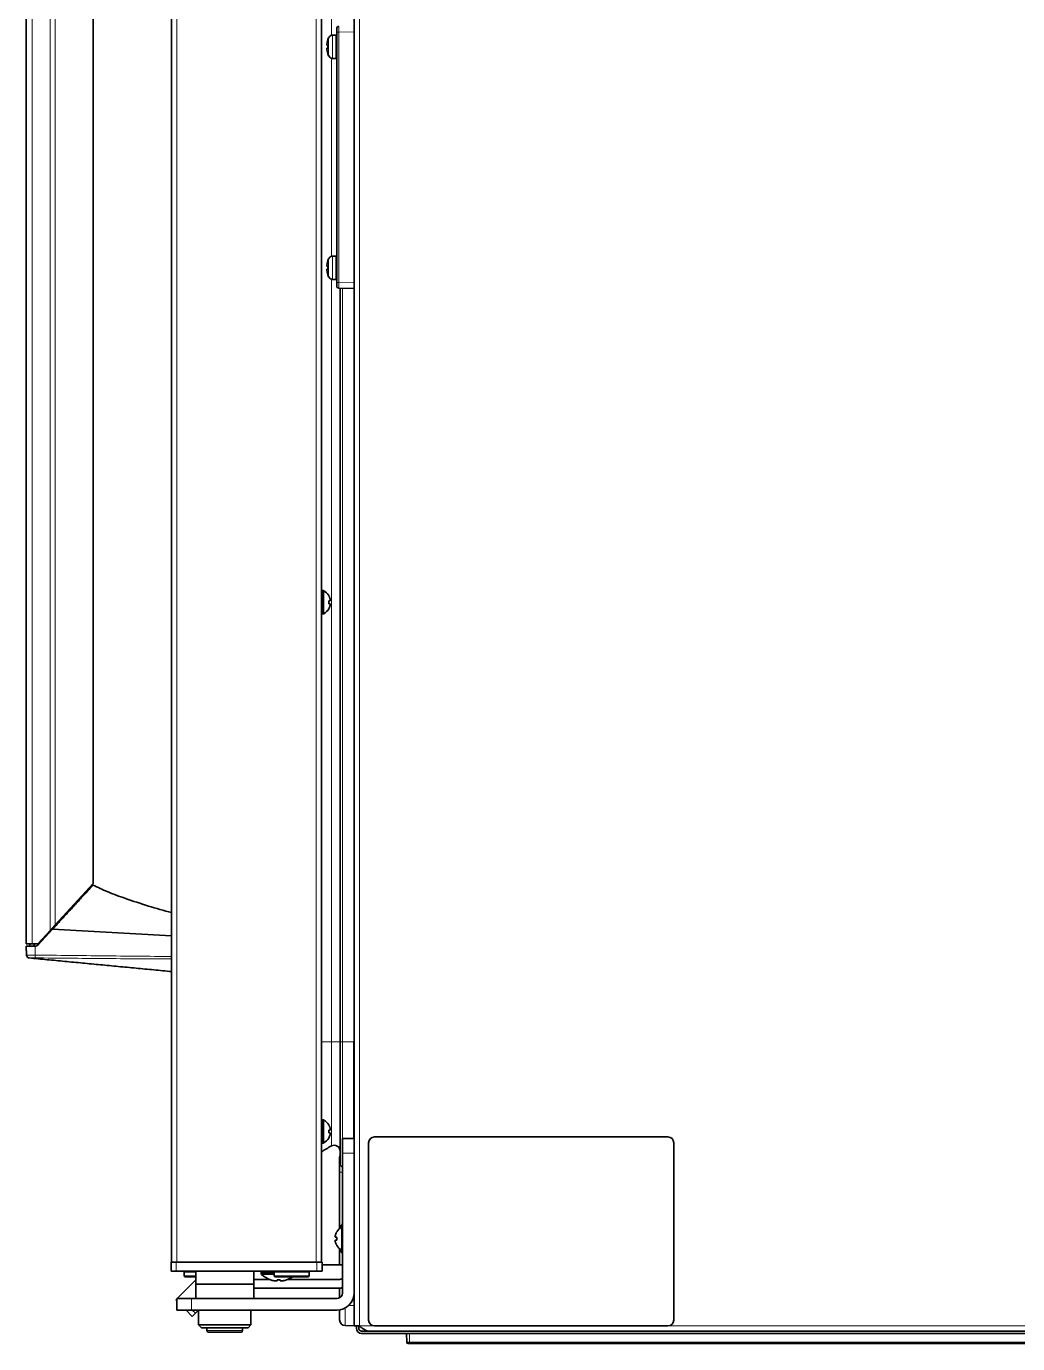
# Model space of a CAD drawing. Header units: millimetres. Extents: x -1803 to 2559, y -1143 to 2136.
# Drawn here: x -551.9 to -210.8, y 40.2 to 493.2 of the extents above; entities that cross this region are included whole.
import ezdxf

# ---------------------------------------------------------------- set-up
doc = ezdxf.new("R2010")
doc.units = ezdxf.units.MM

msp = doc.modelspace()

# ---------------------------------------------------------------- linework, layer by layer
at = {"linetype": 'Continuous', "lineweight": 13}
for p, q in [((-437.35, 939.8), (-437.35, 46.3)), ((-500.15, 68.17), (-500.15, 828.17)), ((-452.15, 68.17), (-452.15, 828.17)), ((-446.95, 490.15), (-446.95, 766)), ((-549.95, 718.67), (-549.95, 177.67)), ((-543.77, 182.23), (-543.77, 714.12)), ((-541.98, 712.16), (-541.98, 184.18)), ((-447.91, 489.33), (-447.91, 483.08)), ((-446.54, 490.2), (-446.54, 482.2)), ((-445.45, 490.2), (-445.45, 482.2)), ((-445.15, 491.22), (-444.37, 491.22)), ((-444.37, 491.22), (-439.15, 491.36)), ((-444.37, 405.18), (-444.37, 491.22)), ((-446.95, 414.16), (-446.95, 482.25)), ((-447.91, 413.33), (-447.91, 407.08)), ((-446.54, 414.2), (-446.54, 406.2)), ((-445.45, 414.2), (-445.45, 406.2)), ((-446.95, 144), (-446.95, 406.26)), ((-445.15, 405.18), (-444.37, 405.18)), ((-444.37, 405.18), (-439.15, 405.05)), ((-443.15, 144), (-443.15, 403.15)), ((-439.3, 144), (-439.3, 403.06)), ((-449.95, 291.17), (-449.95, 299.17)), ((-449.75, 291.17), (-449.75, 299.17)), ((-449.55, 291.23), (-449.55, 299.12)), ((-548.95, 176.92), (-548.85, 173.85)), ((-550.93, 172.83), (-550.87, 172.89)), ((-450.35, 144), (-446.95, 144)), ((-446.95, 144), (-444, 144)), ((-446.95, 108.2), (-446.95, 144)), ((-444, 144), (-443.15, 144)), ((-443.15, 144), (-439.3, 144)), ((-443.15, 100.76), (-443.15, 144)), ((-439.15, 144), (-439.3, 144)), ((-449.95, 109.17), (-449.95, 117.17)), ((-449.75, 109.17), (-449.75, 117.17)), ((-449.55, 109.23), (-449.55, 117.12)), ((-439.15, 105.7), (-443.15, 105.7)), ((-444.15, 99.2), (-443.15, 99.2)), ((-443.45, 80.25), (-443.45, 72.36)), ((-443.25, 80.3), (-443.25, 72.3)), ((-500.35, 68.17), (-500.35, 65.17)), ((-451.95, 65.17), (-451.95, 68.17)), ((-466.65, 64.67), (-471.15, 64.67)), ((-466.65, 64.38), (-471.15, 64.38)), ((-470.99, 64.02), (-466.65, 64.02)), ((-495.15, 55.7), (-495.15, 51.7)), ((-493.77, 50.64), (-494.84, 51.7)), ((-441, 53.36), (-439.15, 53.3)), ((-432.14, 46.3), (-437.35, 46.3)), ((79.05, 46.3), (-331.15, 46.3)), ((-489.8, 44.67), (-483.65, 44.67)), ((-483.65, 44.67), (-477.5, 44.67)), ((-420.1, 43.7), (-420.04, 40.69)), ((-420.04, 40.69), (5.85, 40.69)), ((-420.04, 40.2), (-420.04, 40.69))]:
    msp.add_line(p, q, dxfattribs=at)
at = {"linetype": 'Continuous', "lineweight": 35}
for p, q in [((-439.15, 846.79), (-439.15, 46.3)), ((-501.95, 68.17), (-501.95, 828.17)), ((-450.35, 68.17), (-450.35, 828.17)), ((-551.95, 177.67), (-551.95, 718.67)), ((-528.95, 198.41), (-528.95, 697.94)), ((-445.45, 490.2), (-446.54, 490.2)), ((-445.15, 491.22), (-445.15, 492.42)), ((-445.15, 405.18), (-445.15, 491.22)), ((-448.16, 488.7), (-448.14, 488.7)), ((-448.14, 483.7), (-448.16, 483.7)), ((-446.54, 482.2), (-445.45, 482.2)), ((-448.16, 412.7), (-448.14, 412.7)), ((-445.45, 414.2), (-446.54, 414.2)), ((-448.14, 407.7), (-448.16, 407.7)), ((-446.54, 406.2), (-445.45, 406.2)), ((-445.15, 403.98), (-445.15, 405.18)), ((-444.37, 403.18), (-439.15, 403.05)), ((-444, 144), (-444, 403.17)), ((-449.75, 299.17), (-449.95, 299.17)), ((-447.9, 297.47), (-447.87, 297.47)), ((-449.95, 291.17), (-449.75, 291.17)), ((-447.87, 292.87), (-447.9, 292.87)), ((-541.98, 184.18), (-528.95, 198.41)), ((-530.74, 196.45), (-530.74, 195.97)), ((-530.35, 196.4), (-530.35, 196.88)), ((-501.95, 186.18), (-501.95, 186.17)), ((-547.95, 177.67), (-543.77, 182.23)), ((-542.95, 182.71), (-547.82, 177.41)), ((-543.77, 182.23), (-541.98, 184.18)), ((-501.95, 180.42), (-542.95, 182.71)), ((-549.95, 177.67), (-551.95, 177.67)), ((-551.95, 176.92), (-551.84, 173.85)), ((-551.95, 176.92), (-548.95, 176.92)), ((-550.75, 177.67), (-550.75, 176.92)), ((-547.95, 177.67), (-549.95, 177.67)), ((-549.25, 177.67), (-549.25, 176.92)), ((-548.95, 176.92), (-548.93, 176.92)), ((-546.55, 179.2), (-546.55, 178.79)), ((-551.84, 173.79), (-551.84, 173.85)), ((-444, 102.39), (-444, 144)), ((-439.3, 110.7), (-439.3, 144)), ((-449.75, 117.17), (-449.95, 117.17)), ((-447.9, 115.47), (-447.87, 115.47)), ((-449.95, 109.17), (-449.75, 109.17)), ((-447.87, 110.87), (-447.9, 110.87)), ((-443.15, 105.7), (-443.15, 110.7)), ((-439.15, 110.7), (-443.15, 110.7)), ((-434.15, 109.3), (-434.15, 48.3)), ((-331.15, 111.3), (-432.15, 111.3)), ((-329.15, 48.3), (-329.15, 109.3)), ((-444.15, 99.2), (-444.15, 104.2)), ((-443.15, 105.7), (-443.15, 57.7)), ((-444.15, 79.75), (-444.15, 99.2)), ((-445.13, 78.6), (-445.09, 78.6)), ((-443.15, 80.3), (-443.25, 80.3)), ((-445.09, 74), (-445.13, 74)), ((-444.15, 67.3), (-444.15, 72.85)), ((-502.15, 65.17), (-502.15, 68.17)), ((-502.15, 68.17), (-500.35, 68.17)), ((-500.35, 68.17), (-451.95, 68.17)), ((-451.95, 68.17), (-450.15, 68.17)), ((-450.15, 68.17), (-450.15, 65.17)), ((-443.25, 72.3), (-443.15, 72.3)), ((-500.35, 65.17), (-502.15, 65.17)), ((-451.95, 65.17), (-500.35, 65.17)), ((-497.4, 65.17), (-497.65, 64.92)), ((-497.65, 64.92), (-493.65, 64.92)), ((-497.65, 64.92), (-497.65, 63.42)), ((-493.65, 63.42), (-497.65, 63.42)), ((-497.65, 63.42), (-497.4, 63.17)), ((-493.65, 65.17), (-493.65, 60.67)), ((-473.65, 60.67), (-473.65, 65.17)), ((-471.15, 64.67), (-471.15, 64.38)), ((-466.4, 65.17), (-466.65, 64.92)), ((-466.65, 64.92), (-454.65, 64.92)), ((-466.65, 64.92), (-466.65, 63.42)), ((-454.65, 63.42), (-466.65, 63.42)), ((-466.65, 63.42), (-466.4, 63.17)), ((-454.65, 64.92), (-454.9, 65.17)), ((-454.9, 63.17), (-454.65, 63.42)), ((-454.65, 63.42), (-454.65, 64.92)), ((-450.15, 65.17), (-451.95, 65.17)), ((-450.15, 67.3), (-443.15, 67.3)), ((-500.05, 55.7), (-493.65, 62.1)), ((-493.65, 63.17), (-497.4, 63.17)), ((-493.65, 60.67), (-493.65, 55.7)), ((-493.65, 60.67), (-473.65, 60.67)), ((-468.35, 62.3), (-473.65, 62.3)), ((-473.65, 55.7), (-473.65, 60.67)), ((-444.35, 59.3), (-473.65, 59.3)), ((-467.9, 62.15), (-467.9, 62.13)), ((-454.9, 63.17), (-466.4, 63.17)), ((-465.65, 61.83), (-465.65, 62.15)), ((-464.65, 62.15), (-464.65, 61.83)), ((-462.4, 62.13), (-462.4, 62.15)), ((-444.35, 62.3), (-461.95, 62.3)), ((-444.15, 55.97), (-444.15, 59.31)), ((-500.5, 55.25), (-500.15, 55.6)), ((-500.5, 55.25), (-500.15, 54.89)), ((-500.15, 55.7), (-495.15, 55.7)), ((-500.15, 55.7), (-500.15, 51.7)), ((-445.15, 55.7), (-495.15, 55.7)), ((-495.15, 51.7), (-500.15, 51.7)), ((-494.83, 49.58), (-496.95, 51.7)), ((-496.95, 51.7), (-496.95, 51.7)), ((-495.15, 51.7), (-445.15, 51.7)), ((-493.77, 50.64), (-494.83, 49.58)), ((-492.7, 51.7), (-493.77, 50.64)), ((-492.65, 51.7), (-492.65, 46.7)), ((-474.65, 46.7), (-474.65, 51.7)), ((-444.15, 48.41), (-444.15, 51.79)), ((-439.15, 51.71), (-439.15, 51.7)), ((-492.65, 46.7), (-491.65, 45.7)), ((-474.65, 46.7), (-492.65, 46.7)), ((-491.65, 45.7), (-475.65, 45.7)), ((-489.8, 45.7), (-489.8, 44.67)), ((-477.5, 44.67), (-477.5, 45.7)), ((-475.65, 45.7), (-474.65, 46.7)), ((-442.22, 46.41), (-439.15, 46.3)), ((-437.35, 46.3), (-439.15, 46.3)), ((-438.35, 45.5), (-438.35, 46.3)), ((-437.55, 45.5), (-437.55, 46.3)), ((-432.15, 46.3), (-331.15, 46.3)), ((-478, 44.17), (-489.3, 44.17)), ((-433.88, 44.5), (-436.55, 44.5)), ((79.25, 43.7), (-436.55, 43.7)), ((75.59, 44.5), (-433.88, 44.5)), ((-421.04, 40.69), (-421.1, 43.7)), ((-420.04, 40.2), (-420.54, 40.2)), ((5.85, 40.2), (-420.04, 40.2))]:
    msp.add_line(p, q, dxfattribs=at)
for centre, radius, start, end in [((-441.55, 486.4), 7, 155.2801, 160.8179), ((-446.54, 488.7), 1.5, 90, 155.2801), ((-445.45, 489.7), 0.5, 53.1295, 90), ((-444.35, 492.42), 0.8, 91.5, 180), ((-440.98, 486.2), 7.18, 176.0053, 180.0012), ((-440.98, 486.2), 7.18, 179.9988, 183.9947), ((-441.55, 486), 7, 199.1821, 204.7199), ((-446.54, 483.7), 1.5, 204.7199, 270), ((-445.45, 482.7), 0.5, 270, 306.8705), ((-441.55, 410.4), 7, 155.2801, 160.8179), ((-446.54, 412.7), 1.5, 90, 155.2801), ((-445.45, 413.7), 0.5, 53.1295, 90), ((-440.98, 410.2), 7.18, 176.0053, 180.0012), ((-440.98, 410.2), 7.18, 179.9988, 183.9947), ((-441.55, 410), 7, 199.1821, 204.7199), ((-446.54, 407.7), 1.5, 204.7199, 270), ((-445.45, 406.7), 0.5, 270, 306.8705), ((-444.35, 403.98), 0.8, 180, 268.5), ((-449.95, 298.77), 0.4, 90, 180), ((-449.75, 298.77), 0.4, 59.6988, 90), ((-451.97, 294.97), 4.8, 31.5837, 59.6988), ((-451.65, 295.17), 3.78, 0.0035, 7.6041), ((-451.65, 295.17), 3.78, 352.3959, 359.9965), ((-449.95, 291.57), 0.4, 180, 270), ((-449.75, 291.57), 0.4, 270, 300.3012), ((-451.97, 295.37), 4.8, 300.3012, 328.4186), ((-548.93, 178.42), 1.5, 270, 317.3854), ((-550.84, 173.82), 1, 182, 264.6023), ((-449.95, 116.77), 0.4, 90, 180), ((-449.75, 116.77), 0.4, 59.6988, 90), ((-451.97, 112.97), 4.8, 31.5837, 59.6988), ((-451.65, 113.17), 3.78, 0.0035, 7.6041), ((-449.95, 109.57), 0.4, 180, 270), ((-449.75, 109.57), 0.4, 270, 300.3012), ((-451.97, 113.37), 4.8, 300.3012, 328.4186), ((-451.65, 113.17), 3.78, 352.3959, 359.9965), ((-432.15, 109.3), 2, 90, 180), ((-331.15, 109.3), 2, 0, 90), ((-426.43, 70.3), 43.1, 118.4303, 123.7056), ((-446, 106.44), 2, 0, 118.4303), ((-442.15, 104.2), 2, 157.6673, 180), ((-442, 102.39), 2, 180, 234.743), ((-441.03, 76.1), 4.8, 120.3012, 148.4186), ((-436.4, 76.3), 8.45, 143.0176, 156.5142), ((-443.25, 79.9), 0.4, 90, 120.3012), ((-441.34, 76.3), 3.78, 172.3959, 179.9965), ((-441.34, 76.3), 3.78, 180.0035, 187.6041), ((-441.03, 76.5), 4.8, 211.5837, 239.6988), ((-436.4, 76.3), 8.45, 203.4858, 216.9824), ((-443.25, 72.7), 0.4, 239.6988, 270), ((-470.65, 64.67), 0.5, 90, 180), ((-470.65, 64.38), 0.5, 180, 226.2253), ((-465.15, 70.12), 8.45, 226.2253, 251.0075), ((-465.15, 70.12), 8.44, 250.9729, 259.3378), ((-465.15, 70.12), 7.99, 266.4122, 273.5878), ((-465.15, 70.12), 8.44, 280.6622, 289.0271), ((-465.15, 70.12), 8.45, 288.9925, 304.6653), ((-444.35, 65.3), 3, 270, 293.5786), ((-444.35, 65.3), 6, 270, 281.5383), ((-445.15, 57.7), 2, 270, 0), ((-445.15, 57.7), 6, 270, 0), ((-442.15, 48.41), 2, 180, 268), ((-436.55, 45.5), 1.8, 180, 270), ((-436.55, 45.5), 1, 180, 270), ((-432.15, 48.3), 2, 180, 270), ((-331.15, 48.3), 2, 270, 0), ((-489.3, 44.67), 0.5, 180, 270), ((-478, 44.67), 0.5, 270, 0), ((-420.54, 40.7), 0.5, 181, 270)]:
    msp.add_arc(centre, radius, start, end, dxfattribs=at)
at = {"linetype": 'Continuous', "lineweight": 13}
for centre, major_axis, ratio, start_param, end_param in [((-444.35, 491.22), (-0.02, 2), 0.010465, 0.000164, 1.570276), ((-444.35, 405.18), (0.02, 2), 0.010465, 1.571317, 3.141428), ((-550.84, 173.89), (-0.999, -0.035), 0.999958, 0, 1.5045), ((-548.85, 173.88), (-0.013, -1), 0.00149, 4.747318, 6.253226), ((-442.15, 53.41), (0.07, 7), 0.009959, 1.70697, 3.141344), ((-420.04, 40.7), (1, 0.01), 0.008724, 3.141669, 4.712161)]:
    msp.add_ellipse(centre, major_axis=major_axis, ratio=ratio, start_param=start_param, end_param=end_param, dxfattribs=at)
at = {"linetype": 'Continuous', "lineweight": 35}
for centre, major_axis, start_param, end_param in [((-466.18, 70.12), (0, -8.32), 6.192956, 6.373415), ((-464.12, 70.12), (0, 8.32), 3.051363, 3.231822)]:
    msp.add_ellipse(centre, major_axis=major_axis, ratio=0.707107, start_param=start_param, end_param=end_param, dxfattribs=at)
for points, degree in [([(-448.14, 488.7), (-448.16, 488.64), (-448.2, 488.52), (-448.26, 488.34), (-448.31, 488.16), (-448.35, 487.97), (-448.4, 487.78), (-448.43, 487.59), (-448.46, 487.4), (-448.48, 487.27), (-448.49, 487.2)], 3), ([(-448.49, 487.2), (-448.49, 487.16), (-448.49, 487.08), (-448.49, 486.95), (-448.49, 486.83), (-448.49, 486.74), (-448.49, 486.7)], 3), ([(-448.49, 486.7), (-448.48, 486.7), (-448.46, 486.7), (-448.43, 486.7), (-448.4, 486.7), (-448.35, 486.7), (-448.31, 486.7), (-448.26, 486.7), (-448.2, 486.7), (-448.16, 486.7), (-448.14, 486.7)], 3), ([(-448.14, 485.7), (-448.16, 485.7), (-448.2, 485.7), (-448.26, 485.7), (-448.31, 485.7), (-448.35, 485.7), (-448.4, 485.7), (-448.43, 485.7), (-448.46, 485.7), (-448.48, 485.7), (-448.49, 485.7)], 3), ([(-448.49, 485.7), (-448.49, 485.66), (-448.49, 485.58), (-448.49, 485.45), (-448.49, 485.32), (-448.49, 485.24), (-448.49, 485.2)], 3), ([(-448.49, 485.2), (-448.48, 485.14), (-448.46, 485.01), (-448.43, 484.82), (-448.4, 484.63), (-448.35, 484.44), (-448.31, 484.25), (-448.26, 484.07), (-448.2, 483.88), (-448.16, 483.76), (-448.14, 483.7)], 3), ([(-448.14, 412.7), (-448.16, 412.64), (-448.2, 412.52), (-448.26, 412.34), (-448.31, 412.16), (-448.35, 411.97), (-448.4, 411.78), (-448.43, 411.59), (-448.46, 411.4), (-448.48, 411.27), (-448.49, 411.2)], 3), ([(-448.49, 411.2), (-448.49, 411.16), (-448.49, 411.08), (-448.49, 410.95), (-448.49, 410.83), (-448.49, 410.74), (-448.49, 410.7)], 3), ([(-448.49, 410.7), (-448.48, 410.7), (-448.46, 410.7), (-448.43, 410.7), (-448.4, 410.7), (-448.35, 410.7), (-448.31, 410.7), (-448.26, 410.7), (-448.2, 410.7), (-448.16, 410.7), (-448.14, 410.7)], 3), ([(-448.14, 409.7), (-448.16, 409.7), (-448.2, 409.7), (-448.26, 409.7), (-448.31, 409.7), (-448.35, 409.7), (-448.4, 409.7), (-448.43, 409.7), (-448.46, 409.7), (-448.48, 409.7), (-448.49, 409.7)], 3), ([(-448.49, 409.7), (-448.49, 409.66), (-448.49, 409.58), (-448.49, 409.45), (-448.49, 409.32), (-448.49, 409.24), (-448.49, 409.2)], 3), ([(-448.49, 409.2), (-448.48, 409.14), (-448.46, 409.01), (-448.43, 408.82), (-448.4, 408.63), (-448.35, 408.44), (-448.31, 408.25), (-448.26, 408.07), (-448.2, 407.88), (-448.16, 407.76), (-448.14, 407.7)], 3), ([(-447.35, 296.17), (-447.36, 296.23), (-447.39, 296.34), (-447.45, 296.5), (-447.5, 296.66), (-447.56, 296.81), (-447.63, 296.96), (-447.7, 297.12), (-447.79, 297.29), (-447.86, 297.41), (-447.9, 297.47)], 3), ([(-447.35, 294.67), (-447.36, 294.67), (-447.39, 294.67), (-447.45, 294.67), (-447.5, 294.67), (-447.56, 294.67), (-447.63, 294.67), (-447.7, 294.67), (-447.79, 294.67), (-447.86, 294.67), (-447.9, 294.67)], 3), ([(-447.35, 295.67), (-447.35, 295.7), (-447.34, 295.74), (-447.34, 295.82), (-447.34, 295.89), (-447.34, 295.96), (-447.34, 296.03), (-447.34, 296.1), (-447.35, 296.15), (-447.35, 296.17)], 3), ([(-447.35, 294.17), (-447.35, 294.2), (-447.34, 294.25), (-447.34, 294.32), (-447.33, 294.4), (-447.34, 294.47), (-447.34, 294.54), (-447.34, 294.6), (-447.35, 294.65), (-447.35, 294.67)], 3), ([(-550.93, 172.83), (-501.95, 168.17)], 1), ([(-447.35, 114.17), (-447.36, 114.23), (-447.39, 114.34), (-447.45, 114.5), (-447.5, 114.66), (-447.56, 114.81), (-447.63, 114.96), (-447.7, 115.12), (-447.79, 115.29), (-447.86, 115.41), (-447.9, 115.47)], 3), ([(-447.35, 113.67), (-447.35, 113.7), (-447.34, 113.74), (-447.34, 113.82), (-447.34, 113.89), (-447.34, 113.96), (-447.34, 114.03), (-447.34, 114.1), (-447.35, 114.15), (-447.35, 114.17)], 3), ([(-447.35, 112.67), (-447.36, 112.67), (-447.39, 112.67), (-447.45, 112.67), (-447.5, 112.67), (-447.56, 112.67), (-447.63, 112.67), (-447.7, 112.67), (-447.79, 112.67), (-447.86, 112.67), (-447.9, 112.67)], 3), ([(-447.35, 112.17), (-447.35, 112.2), (-447.34, 112.25), (-447.34, 112.32), (-447.33, 112.4), (-447.34, 112.47), (-447.34, 112.54), (-447.34, 112.6), (-447.35, 112.65), (-447.35, 112.67)], 3), ([(-445.64, 77.3), (-445.65, 77.28), (-445.65, 77.23), (-445.66, 77.15), (-445.66, 77.08), (-445.66, 77.01), (-445.66, 76.94), (-445.65, 76.87), (-445.65, 76.83), (-445.64, 76.8)], 3), ([(-445.64, 75.8), (-445.65, 75.78), (-445.65, 75.73), (-445.66, 75.66), (-445.66, 75.59), (-445.66, 75.52), (-445.66, 75.45), (-445.65, 75.37), (-445.65, 75.33), (-445.64, 75.3)], 3), ([(-445.64, 76.8), (-445.63, 76.8), (-445.6, 76.8), (-445.55, 76.8), (-445.49, 76.8), (-445.43, 76.8), (-445.36, 76.8), (-445.29, 76.8), (-445.2, 76.8), (-445.13, 76.8), (-445.09, 76.8)], 3), ([(-445.64, 75.3), (-445.63, 75.25), (-445.6, 75.14), (-445.55, 74.98), (-445.49, 74.82), (-445.43, 74.66), (-445.36, 74.51), (-445.29, 74.36), (-445.2, 74.19), (-445.13, 74.07), (-445.09, 74)], 3), ([(-433.88, 44.5), (-434.17, 44.5), (-434.75, 44.6), (-435.61, 45), (-436.48, 45.6), (-437.06, 46.07), (-437.35, 46.3)], 3)]:
    msp.add_open_spline(points, degree=degree, dxfattribs=at)
for points, knots in [([(-447.9, 295.67), (-447.78, 295.67), (-447.67, 295.67), (-447.53, 295.67), (-447.49, 295.67), (-447.41, 295.67), (-447.38, 295.67), (-447.35, 295.67)], [0, 0, 0, 0, 0.5, 0.5, 0.75, 0.75, 1, 1, 1, 1]), ([(-447.9, 292.87), (-447.78, 293.08), (-447.67, 293.29), (-447.53, 293.61), (-447.49, 293.72), (-447.41, 293.94), (-447.38, 294.06), (-447.35, 294.17)], [0, 0, 0, 0, 0.5, 0.5, 0.75, 0.75, 1, 1, 1, 1]), ([(-542.95, 182.71), (-542.53, 183.16), (-542.12, 183.6), (-541.31, 184.49), (-540.91, 184.92), (-540.11, 185.79), (-539.71, 186.22), (-538.92, 187.08), (-538.54, 187.5), (-537.77, 188.34), (-537.38, 188.75), (-536.63, 189.57), (-536.26, 189.98), (-535.71, 190.57), (-535.52, 190.77), (-535.3, 191.02), (-535.25, 191.07), (-535.16, 191.17), (-535.03, 191.31), (-534.89, 191.46), (-534.45, 191.94), (-534.1, 192.32), (-533.43, 193.05), (-533.11, 193.4), (-532.48, 194.08), (-532.18, 194.41), (-531.85, 194.76), (-531.82, 194.8), (-531.75, 194.88), (-531.71, 194.92), (-531.6, 195.04), (-531.39, 195.26), (-531.06, 195.62), (-530.82, 195.89), (-530.58, 196.15), (-530.46, 196.27), (-530.14, 196.63), (-529.94, 196.84), (-529.74, 197.06), (-529.72, 197.08), (-529.68, 197.13), (-529.62, 197.19), (-529.56, 197.26), (-529.45, 197.38), (-529.31, 197.52), (-529.21, 197.64), (-529.11, 197.74), (-529.08, 197.78), (-529.03, 197.83), (-529.01, 197.86), (-528.99, 197.87), (-528.98, 197.89), (-528.98, 197.89), (-528.96, 197.91), (-528.95, 197.92), (-528.95, 197.92)], [0, 0, 0, 0, 0.0625, 0.0625, 0.125, 0.125, 0.1875, 0.1875, 0.25, 0.25, 0.3125, 0.3125, 0.375, 0.375, 0.40625, 0.40625, 0.414063, 0.414063, 0.421875, 0.4375, 0.4375, 0.5, 0.5, 0.5625, 0.5625, 0.625, 0.625, 0.632813, 0.632813, 0.640625, 0.640625, 0.65625, 0.6875, 0.71875, 0.71875, 0.75, 0.75, 0.8125, 0.8125, 0.820313, 0.820313, 0.828125, 0.84375, 0.84375, 0.875, 0.90625, 0.90625, 0.9375, 0.9375, 0.953125, 0.960938, 0.960938, 0.96875, 0.96875, 1, 1, 1, 1]), ([(-501.95, 188.42), (-507.33, 189.82), (-514.74, 192.17), (-523.75, 195.39), (-527.37, 197.11), (-528.95, 197.92)], [0, 0, 0, 0, 0.580923, 0.814451, 1, 1, 1, 1]), ([(-447.9, 113.67), (-447.78, 113.67), (-447.67, 113.67), (-447.53, 113.67), (-447.49, 113.67), (-447.41, 113.67), (-447.38, 113.67), (-447.35, 113.67)], [0, 0, 0, 0, 0.5, 0.5, 0.75, 0.75, 1, 1, 1, 1]), ([(-447.9, 110.87), (-447.78, 111.08), (-447.67, 111.29), (-447.53, 111.61), (-447.49, 111.72), (-447.41, 111.94), (-447.38, 112.06), (-447.35, 112.17)], [0, 0, 0, 0, 0.5, 0.5, 0.75, 0.75, 1, 1, 1, 1]), ([(-445.09, 78.6), (-445.22, 78.4), (-445.32, 78.19), (-445.46, 77.87), (-445.5, 77.76), (-445.58, 77.53), (-445.61, 77.42), (-445.64, 77.3)], [0, 0, 0, 0, 0.5, 0.5, 0.75, 0.75, 1, 1, 1, 1]), ([(-445.09, 75.8), (-445.22, 75.8), (-445.32, 75.8), (-445.46, 75.8), (-445.5, 75.8), (-445.58, 75.8), (-445.61, 75.8), (-445.64, 75.8)], [0, 0, 0, 0, 0.5, 0.5, 0.75, 0.75, 1, 1, 1, 1])]:
    msp.add_open_spline(points, degree=3, knots=knots, dxfattribs=at)
at = {"linetype": 'Continuous', "lineweight": 13}
for points, knots in [([(-548.85, 173.85), (-548.95, 173.85), (-549.04, 173.85), (-549.19, 173.85), (-549.24, 173.85), (-549.34, 173.85), (-549.39, 173.85), (-549.53, 173.85), (-549.72, 173.84), (-549.9, 173.84), (-550.04, 173.84), (-550.08, 173.84), (-550.15, 173.84), (-550.17, 173.84), (-550.22, 173.84), (-550.33, 173.84), (-550.51, 173.84), (-550.67, 173.84), (-550.82, 173.84), (-550.89, 173.84), (-551.03, 173.84), (-551.16, 173.84), (-551.34, 173.84), (-551.44, 173.84), (-551.5, 173.85), (-551.51, 173.85), (-551.53, 173.85), (-551.54, 173.85), (-551.57, 173.85), (-551.59, 173.85), (-551.65, 173.85), (-551.71, 173.85), (-551.76, 173.85), (-551.79, 173.85), (-551.8, 173.85), (-551.81, 173.85), (-551.82, 173.85), (-551.82, 173.85), (-551.83, 173.85), (-551.84, 173.85), (-551.84, 173.85)], [0, 0, 0, 0, 0.0625, 0.0625, 0.09375, 0.09375, 0.125, 0.125, 0.1875, 0.25, 0.25, 0.28125, 0.28125, 0.296875, 0.296875, 0.3125, 0.375, 0.4375, 0.4375, 0.5, 0.5, 0.5625, 0.625, 0.6875, 0.6875, 0.703125, 0.703125, 0.71875, 0.71875, 0.75, 0.75, 0.8125, 0.875, 0.875, 0.90625, 0.921875, 0.921875, 0.9375, 0.9375, 1, 1, 1, 1]), ([(-548.86, 172.88), (-548.92, 172.88), (-548.99, 172.88), (-549.09, 172.89), (-549.12, 172.89), (-549.19, 172.89), (-549.22, 172.89), (-549.38, 172.89), (-549.5, 172.89), (-549.66, 172.89), (-549.69, 172.89), (-549.75, 172.89), (-549.78, 172.89), (-549.86, 172.89), (-549.92, 172.89), (-550.08, 172.89), (-550.18, 172.89), (-550.37, 172.89), (-550.45, 172.89), (-550.56, 172.89), (-550.6, 172.89), (-550.64, 172.89), (-550.66, 172.89), (-550.69, 172.89), (-550.7, 172.89), (-550.76, 172.89), (-550.8, 172.89), (-550.84, 172.89), (-550.84, 172.89), (-550.85, 172.89), (-550.86, 172.89), (-550.87, 172.89), (-550.87, 172.89), (-550.87, 172.89)], [0, 0, 0, 0, 0.0625, 0.0625, 0.09375, 0.09375, 0.125, 0.125, 0.25, 0.25, 0.28125, 0.28125, 0.3125, 0.3125, 0.375, 0.375, 0.5, 0.5, 0.625, 0.625, 0.6875, 0.6875, 0.71875, 0.71875, 0.75, 0.75, 0.875, 0.875, 0.90625, 0.90625, 0.9375, 0.9375, 1, 1, 1, 1]), ([(-548.86, 172.88), (-544.95, 172.83), (-541.04, 172.79), (-533.22, 172.71), (-529.31, 172.67), (-521.49, 172.61), (-517.58, 172.58), (-511.72, 172.54), (-509.77, 172.53), (-506.83, 172.52), (-505.37, 172.51), (-503.66, 172.5), (-502.8, 172.5), (-502.44, 172.5), (-502.19, 172.5), (-502.07, 172.5), (-501.95, 172.5)], [0, 0, 0, 0, 0.25, 0.25, 0.5, 0.5, 0.75, 0.75, 0.875, 0.875, 0.9375, 0.96875, 0.984375, 0.992188, 0.992188, 1, 1, 1, 1]), ([(-548.85, 173.85), (-541.03, 173.75), (-533.21, 173.65), (-517.58, 173.48), (-509.76, 173.41), (-501.95, 173.34)], [0, 0, 0, 0, 0.5, 0.5, 1, 1, 1, 1])]:
    msp.add_open_spline(points, degree=3, knots=knots, dxfattribs=at)

doc.saveas('drawing.dxf')
